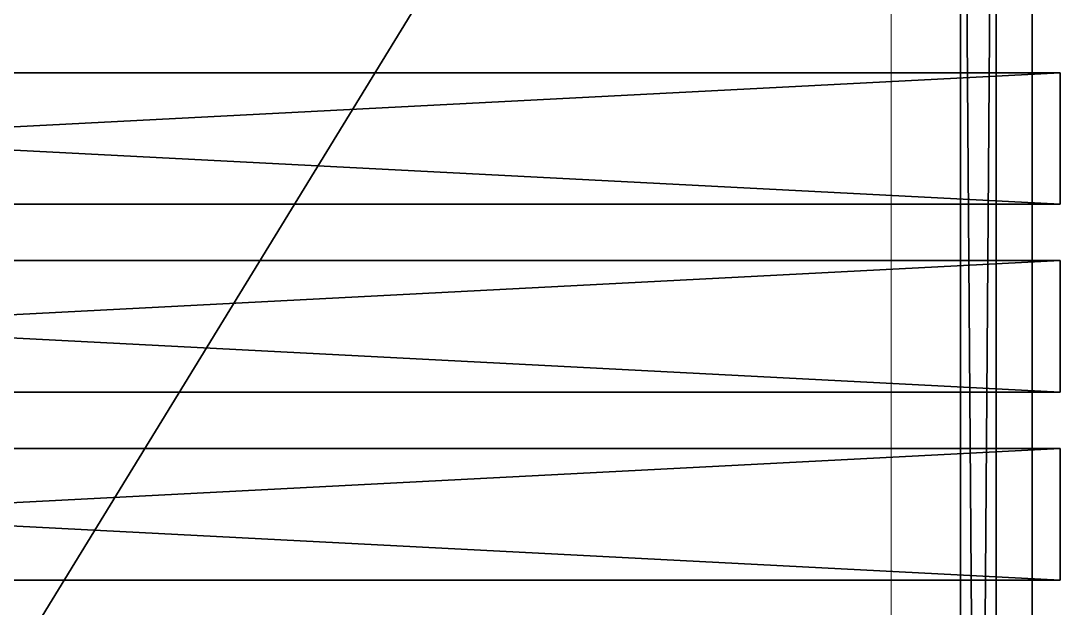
# Model space of a CAD drawing. Header units: centimetres. Extents: x 402 to 3875, y 442 to 2267.
# Drawn here: x 1496.7 to 1607.3, y 1902.4 to 1965 of the extents above; entities that cross this region are included whole.
import ezdxf

# ---------------------------------------------------------------- set-up
doc = ezdxf.new("R2010")
doc.units = ezdxf.units.CM
doc.layers.get('0').update_dxf_attribs({"true_color": 0xff5454})
for name, color, linetype in [('Columns of the Existing Mesh Walls', 250, 'Continuous'), ('Floor Area (Red Dust)', 250, 'Continuous'), ('Plan', 250, 'Continuous'), ('Roof Systems', 250, 'Continuous')]:
    doc.layers.add(name, color=color, linetype=linetype)
doc.layers.get('0').off()

# ---------------------------------------------------------------- blocks, each defined once
blk = doc.blocks.new('Component_1')
for p, q in [((0, -12), (0, 258.82)), ((0, 258.82), (14, 258.82)), ((0, -12, 2.7), (0, 258.82, 2.7)), ((0, 258.82), (0, 258.82, 2.7)), ((0, 258.82, 2.7), (14, 258.82, 2.7)), ((14, 258.82), (14, -12)), ((14, 258.82), (14, 258.82, 2.7)), ((14, 258.82, 2.7), (14, -12, 2.7))]:
    blk.add_line(p, q)
mesh = blk.add_polyface()
corners = [(14, 258.82), (0, -12), (0, 258.82), (14, -12)]
mesh.append_faces([[corners[k] for k in face] for face in [(0, 1, 2), (1, 0, 3)]], dxfattribs={"vtx0": -1})
mesh = blk.add_polyface()
corners = [(0, 258.82, 2.7), (0, -12), (0, -12, 2.7), (0, 258.82)]
mesh.append_faces([[corners[k] for k in face] for face in [(0, 1, 2), (1, 0, 3)]], dxfattribs={"vtx0": -1})
at = {"color": 250, "true_color": 0x3a3a3a}
mesh = blk.add_polyface(dxfattribs=at)
corners = [(14, -12, 2.7), (0, 258.82, 2.7), (0, -12, 2.7), (14, 258.82, 2.7)]
mesh.append_faces([[corners[k] for k in face] for face in [(0, 1, 2), (1, 0, 3)]], dxfattribs={"vtx0": -1, "color": 250})
mesh = blk.add_polyface()
corners = [(0, 258.82, 2.7), (14, 258.82), (0, 258.82), (14, 258.82, 2.7)]
mesh.append_faces([[corners[k] for k in face] for face in [(0, 1, 2), (1, 0, 3)]], dxfattribs={"vtx0": -1})
mesh = blk.add_polyface()
corners = [(14, 258.82), (14, -12, 2.7), (14, -12), (14, 258.82, 2.7)]
mesh.append_faces([[corners[k] for k in face] for face in [(0, 1, 2), (1, 0, 3)]], dxfattribs={"vtx0": -1})
blk = doc.blocks.new('Group_16')
blk.add_line((21.2, 0), (570, 0))
mesh = blk.add_polyface()
corners = [(145.55, 260), (570, 0), (21.2, 0), (570, 260)]
mesh.append_faces([[corners[k] for k in face] for face in [(0, 1, 2), (1, 0, 3)]], dxfattribs={"vtx0": -1})
blk = doc.blocks.new('Group_1')
at = {"layer": 'Floor Area (Red Dust)', "lineweight": 5}
for points in [[(614.67, 1202.5, 0), (65.87, 1202.5, 0), (65.87, 942.5, 0), (490.32, 942.5, 0), (614.67, 1202.5, 0)], [(590.87, 1187.5, 0), (80.87, 1187.5, 0), (80.87, 957.5, 0), (480.87, 957.5, 0), (590.87, 1187.5, 0)]]:
    blk.add_polyline3d(points, close=True, dxfattribs=at)
blk = doc.blocks.new('Group_34')
for p, q in [((-239.84, 3.8, -3.5), (269.31, 3.8, -3.5)), ((269.31, 3.8, 10.55), (-239.84, 3.8, 10.55)), ((-239.84, 0, -3.5), (269.31, 0, -3.5)), ((269.31, 0, 10.55), (-239.84, 0, 10.55))]:
    blk.add_line(p, q)
mesh = blk.add_polyface()
corners = [(269.31, 3.8, -3.5), (-239.84, 0, -3.5), (-239.84, 3.8, -3.5), (269.31, 0, -3.5)]
mesh.append_faces([[corners[k] for k in face] for face in [(0, 1, 2), (1, 0, 3)]], dxfattribs={"vtx0": -1})
mesh = blk.add_polyface()
corners = [(-239.84, 3.8, 10.55), (269.31, 3.8, -3.5), (-239.84, 3.8, -3.5), (269.31, 3.8, 10.55)]
mesh.append_faces([[corners[k] for k in face] for face in [(0, 1, 2), (1, 0, 3)]], dxfattribs={"vtx0": -1})
mesh = blk.add_polyface()
corners = [(269.31, 0, 10.55), (-239.84, 3.8, 10.55), (-239.84, 0, 10.55), (269.31, 3.8, 10.55)]
mesh.append_faces([[corners[k] for k in face] for face in [(0, 1, 2), (1, 0, 3)]], dxfattribs={"vtx0": -1})
mesh = blk.add_polyface()
corners = [(269.31, 0, 10.55), (-239.84, 0, -3.5), (269.31, 0, -3.5), (-239.84, 0, 10.55)]
mesh.append_faces([[corners[k] for k in face] for face in [(0, 1, 2), (1, 0, 3)]], dxfattribs={"vtx0": -1})

msp = doc.modelspace()

# ---------------------------------------------------------------- block references
at = {"layer": 'Columns of the Existing Mesh Walls', "lineweight": 20, "rotation": 270}
msp.add_blockref('Group_1', (401.81, 2139.52), dxfattribs=at)
at = {"layer": 'Plan', "lineweight": 15, "rotation": 89.99999999999999}
msp.add_blockref('Group_16', (1604.31, 1503.65), dxfattribs=at)
at = {"layer": 'Roof Systems', "lineweight": 25, "extrusion": (0, 0, -1), "xscale": 1.008403495039375, "zscale": -1, "rotation": 270}
msp.add_blockref('Group_34', (-1600.51, 1817.58, -333.87), dxfattribs=at)
at = {"layer": 'Roof Systems', "lineweight": 25, "rotation": 270}
for p in [(1348.49, 1959.44, 344.42), (1348.49, 1939.44, 344.42), (1348.49, 1919.44, 344.42)]:
    msp.add_blockref('Component_1', p, dxfattribs=at)

doc.saveas('drawing.dxf')
